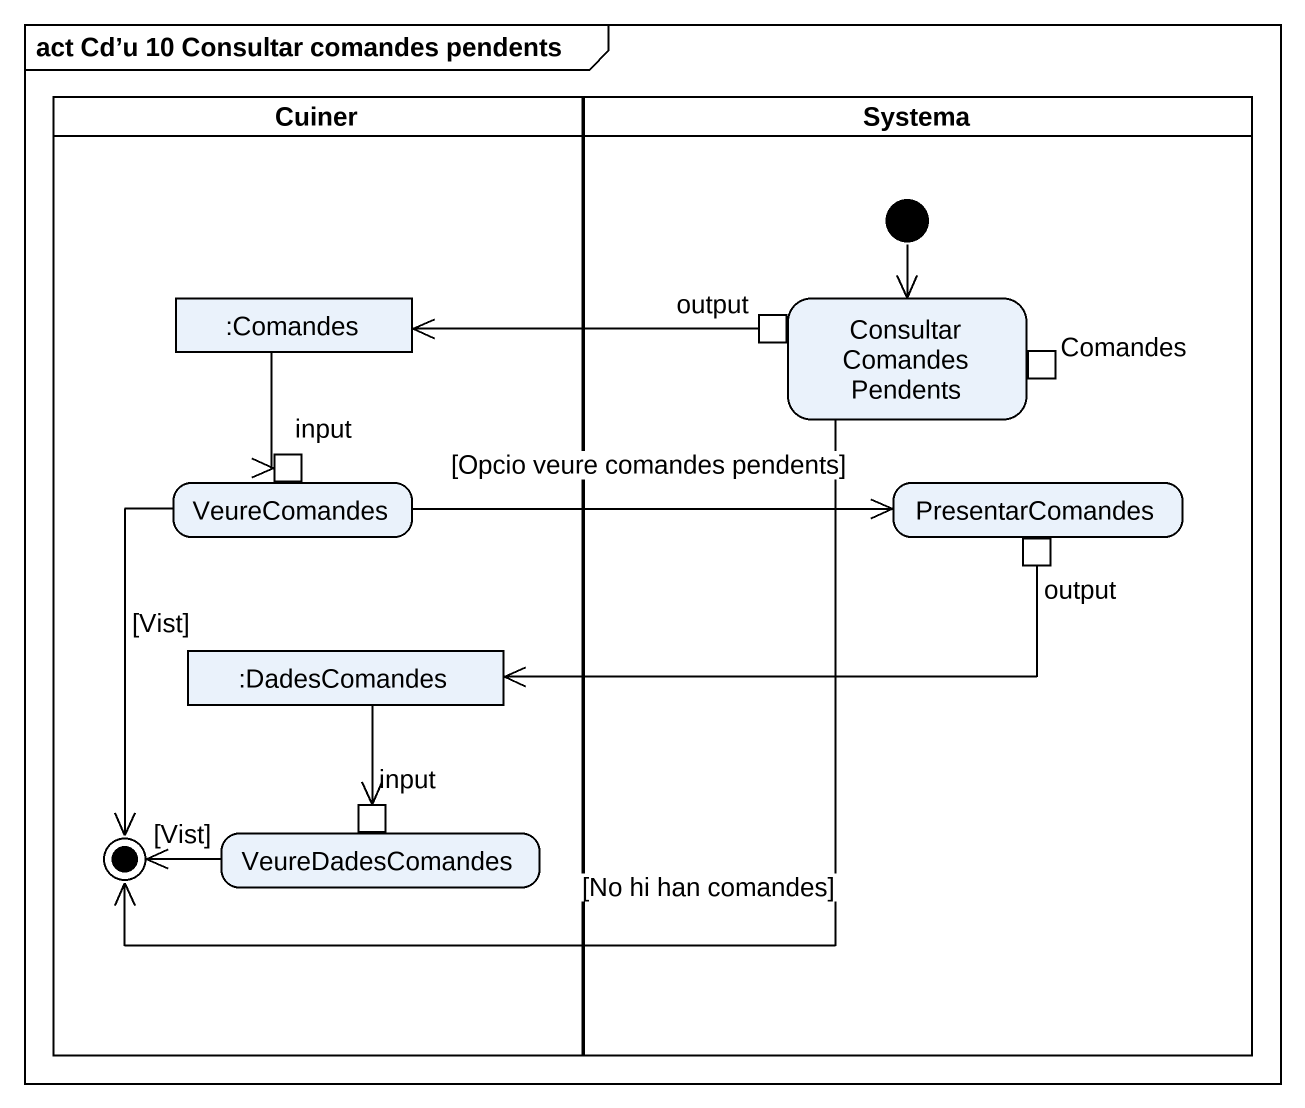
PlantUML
@startuml
mainframe act Cd’u 10 Consultar comandes pendents
hide empty description
state Cuiner <<partition>> {
  state ":Comandes" as Comandes <<object>>
  state VeureComandes {
    state input <<inputPin>>
  }
  state ":DadesComandes" as DadesComandes <<object>>
  state final1 <<end>>
  state VeureDadesComandes {
    state "input" as input_2 <<inputPin>>
  }
}
state Systema <<partition>> {
  state "Consultar Comandes Pendents" as Consultar_Comandes_Pendents {
    state output <<outputPin>>
    state "Comandes" as Comandes_2 <<inputPin>>
  }
  state PresentarComandes {
    state "output" as output_2 <<outputPin>>
  }
  [*] --> Consultar_Comandes_Pendents
}
Comandes --> input
output -left-> Comandes
Consultar_Comandes_Pendents --> final1 : [No hi han comandes]
VeureComandes -right-> PresentarComandes : [Opcio veure comandes pendents]
VeureComandes --> final1 : [Vist]
output_2 -left-> DadesComandes
DadesComandes --> input_2
VeureDadesComandes -left-> final1 : [Vist]
@enduml
